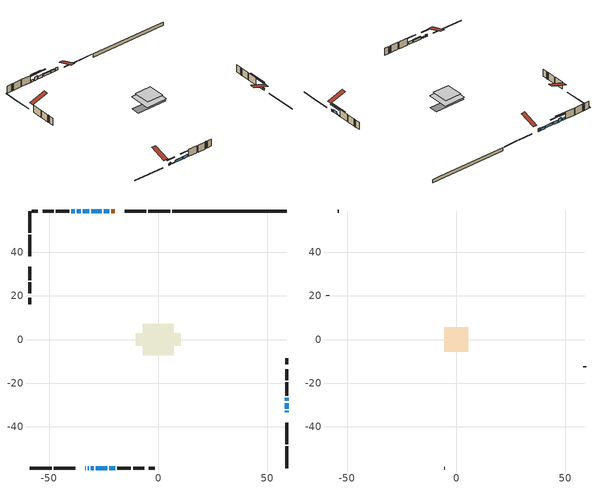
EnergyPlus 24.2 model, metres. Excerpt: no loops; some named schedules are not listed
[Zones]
conditioned space
 floor outside (Floor1 construction): -2.66,-2.66 -2.66,2.66 2.66,2.66 2.66,-2.66 z1.16
 floor adiabatic (AdiabaticFloorConstruction): -7.2,-7.2 -7.2,7.2 7.2,7.2 7.2,-7.2 z3.6
 floor foundation (Slab1 construction): -10.26,-2.85 -10.26,2.85 10.26,2.85 10.26,-2.85 z-1.22
 wall outside (RimJoist1 construction): 5.52,58.88 -4.5,58.88 / -58.88,-58.88 -48.86,-58.88 / -58.88,58.88 -58.88,48.86 / 58.88,-58.88 58.88,-48.86 z1.16:1.46
 wall outside (RimJoist2 construction): -5.43,58.88 -15.26,58.88 / -47.93,-58.88 -38.1,-58.88 / -58.88,47.93 -58.88,38.1 / 58.88,-47.93 58.88,-38.1 z1.16:1.46
 wall outside (AdiabaticWallConstruction 1): -19.97,58.88 -21.51,58.88 z1.16:3.19
 wall outside (AdiabaticWallConstruction): -33.39,-58.88 -33.18,-58.88 z1.16:2.38; -32.25,-58.88 -31.84,-58.88 z1.16:2.69; 58.88,-33.39 58.88,-32.67 z1.16:2.28; -22.44,58.88 -24.88,58.88 / -38.34,58.88 -39.87,58.88 z1.16:2.53; -25.81,58.88 -30.68,58.88 z1.16:2.68; 58.88,-31.75 58.88,-29.1 z1.16:2.99; -30.91,-58.88 -29.49,-58.88 z1.16:1.52; -28.56,-58.88 -23.28,-58.88 z1.16:2.48; 58.88,-28.17 58.88,-26.65 z1.16:1.47; -31.61,58.88 -34.66,58.88 z1.16:2.94; -35.59,58.88 -37.42,58.88 z1.16:3.6; -22.35,-58.88 -19.61,-58.88 z1.16:2.96
 wall outside (Wall1 construction): -40.8,58.88 -46.98,58.88 / -18.68,-58.88 -12.49,-58.88 / -58.88,33.38 -58.88,27.2 / 58.88,-25.72 58.88,-19.53 z1.16:6.04
 wall outside (Wall2 construction): -47.91,58.88 -52.96,58.88 / -11.56,-58.88 -6.51,-58.88 / -58.88,26.27 -58.88,21.22 / 58.88,-18.6 58.88,-13.55 z1.16:6.04
 wall outside (Wall4 construction): -55.12,58.88 -57.95,58.88 / -4.35,-58.88 -1.53,-58.88 / -58.88,19.06 -58.88,16.23 / 58.88,-11.39 58.88,-8.57 z1.16:6.04
 wall foundation (FoundationWall1 construction): 6.45,58.88,-1.22 6.45,58.88,1.16 53.63,58.88,1.16 53.63,58.88,1.07 58.88,58.88,1.07 58.88,58.88,-1.22
 window (WindowConstruction 11): -33.38,-58.88 -33.18,-58.88 z1.16:2.38
 window (WindowConstruction 5): -32.25,-58.88 -31.84,-58.88 z1.16:2.68
 window (WindowConstruction 6): 58.88,-33.38 58.88,-32.67 z1.16:2.28
 window (WindowConstruction 7): -22.44,58.88 -24.88,58.88 z1.16:2.53
 window (WindowConstruction 8): -25.81,58.88 -30.68,58.88 z1.16:2.68
 window (WindowConstruction): 58.88,-31.74 58.88,-29.1 z1.16:2.99
 window (WindowConstruction 9): -30.91,-58.88 -29.49,-58.88 z1.16:1.52
 window (WindowConstruction 10): -28.56,-58.88 -23.28,-58.88 z1.16:2.48
 window (WindowConstruction 12): 58.88,-28.17 58.88,-26.65 z1.16:1.46
 window (WindowConstruction 1): -31.61,58.88 -34.66,58.88 z1.16:2.94
 window (WindowConstruction 2): -35.59,58.88 -37.41,58.88 z1.16:3.6
 window (WindowConstruction 3): -38.34,58.88 -39.87,58.88 z1.16:2.53
 window (WindowConstruction 4): -22.35,-58.88 -19.61,-58.88 z1.16:2.96
 door (Door): -19.97,58.88 -21.51,58.88 z1.16:3.19
 ceiling adiabatic (AdiabaticFloorConstruction): 7.2,-7.2 7.2,7.2 -7.2,7.2 -7.2,-7.2 z3.6
attic - vented
 floor to conditioned space (Floor2 construction Reversed): -5.56,-5.56 -5.56,5.56 5.56,5.56 5.56,-5.56 z6.04
 wall outside (Wall3 construction): -53.89,58.88 -54.2,58.88 / -5.58,-58.88 -5.28,-58.88 / -58.88,20.29 -58.88,19.98 / 58.88,-12.62 58.88,-12.32 z1.16:6.04
 roof outside (Roof1 construction): -19.04,58.88,6.04 -19.04,48.05,9.65 -16.19,48.05,9.65 -16.19,58.88,6.04; -34.31,-58.88,6.04 -34.31,-48.05,9.65 -37.17,-48.05,9.65 -37.17,-58.88,6.04; -58.88,34.31,6.04 -48.05,34.31,9.65 -48.05,37.17,9.65 -58.88,37.17,6.04; 58.88,-34.31,6.04 48.05,-34.31,9.65 48.05,-37.17,9.65 58.88,-37.17,6.04
shading: -29.2,-58.88 -34.89,-58.88 -34.89,-59.29 -29.2,-59.29 z5.32; 58.88,-32.47 58.88,-33.59 59.29,-33.59 59.29,-32.47 z2.48; -25.08,58.88 -22.24,58.88 -22.24,59.29 -25.08,59.29 z2.73; -30.88,58.88 -25.6,58.88 -25.6,59.29 -30.88,59.29 z2.89; 58.88,-26.46 58.88,-34.38 59.29,-34.38 59.29,-26.46 z5.63; -29.29,-58.88 -31.11,-58.88 -31.11,-59.29 -29.29,-59.29 z1.72; -23.08,-58.88 -28.76,-58.88 -28.76,-59.29 -23.08,-59.29 z2.68; 58.88,-21.27 58.88,-33.55 59.29,-33.55 59.29,-21.27 z6.84; -37.3,58.88 -28.97,58.88 -28.97,59.29 -37.3,59.29 z5.58; -40.05,58.88 -32.95,58.88 -32.95,59.29 -40.05,59.29 z6.24; -42.51,58.88 -35.7,58.88 -35.7,59.29 -42.51,59.29 z5.17; -16.97,-58.88 -24.99,-58.88 -24.99,-59.29 -16.97,-59.29 z5.6
[Building]
Building 1: Terrain=Suburbs
[Site:Location]
Toronto City Centre_ON: Latitude {deg}=43.63; Longitude {deg}=-79.39; Time Zone {hr}=-5; Elevation {m}=77; Keep Site Location Information=Yes
[Site:GroundTemperature:Shallow]
5.01852, 3.26908, 3.12898, 3.95918, 7.29196, 10.6092, 13.4851, 15.3069, 15.4617, 13.9799, 11.1774, 7.9619
[Site:WaterMainsTemperature]
Calculation Method=Schedule; Temperature Schedule=mains temperature schedule
[Material] Roughness=Rough; Thermal Absorptance=0.9
Name | Thickness {m} | Conductivity {W/m-K} | Density {kg/m3} | Specific Heat {J/kg-K} | Solar Absorptance | Visible Absorptance
asphalt or fiberglass shingles | 0.00635 | 0.162714 | 1121.4 | 1465.45 | 0.95 | 0.95
ceiling loosefill ins | 0.169333 | 0.0480833 | 16.02 | 1046.75 | 0.7 | 0.7
ceiling stud and cavity | 0.1397 | 0.135619 | 65.682 | 1177.47 | 0.7 | 0.7
concrete 4.0 in. | 0.1016 | 1.803125 | 2242.8 | 837.4 | 0.7 | 0.7
concrete 8.0 in. | 0.2032 | 1.803125 | 2242.8 | 837.4 | 0.7 | 0.7
door material | 0.04445 | 0.053851 | 512.64 | 1214.23 | 0.7 | 0.7
exterior vertical ins | 0.0247524 | 0.029427 | 32.04 | 1214.23 | 0.7 | 0.7
floor covering | 0.0127 | 0.0433444 | 54.468 | 1339.84 | 0.6 | 0.6
floor rigid ins; rim joist rigid ins; wall rigid ins | 0.051816 | 0.029427 | 32.04 | 1214.23 | 0.7 | 0.7
floor rigid ins 1; wall rigid ins 1 | 0.512978 | 0.029427 | 32.04 | 1214.23 | 0.7 | 0.7
floor stud and cavity | 0.1397 | 0.0867838 | 92.3553 | 1139.71 | 0.7 | 0.7
floor stud and cavity 1 | 0.1397 | 1.75129 | 37.0049 | 1207.88 | 0.7 | 0.7
furniture material conditioned space 1 | 0.1524 | 0.115458 | 640.8 | 1214.23 | 0.6 | 0.6
gypsum board | 0.0127 | 0.160291 | 801 | 837.4 | 0.6 | 0.6
gypsum board 1 | 0.0127 | 0.160291 | 801 | 837.4 | 0.7 | 0.7
osb sheathing 0.5 in. | 0.0127 | 0.115458 | 512.64 | 1214.23 | 0.7 | 0.7
osb sheathing 0.75 in. | 0.01905 | 0.115458 | 512.64 | 1214.23 | 0.7 | 0.7
osb sheathing 2.0 in. | 0.0508 | 0.115458 | 512.64 | 1214.23 | 0.7 | 0.7
rim joist stud and cavity | 0.0508 | 0.0404867 | 125.044 | 1163.47 | 0.6 | 0.6
rim joist stud and cavity 1 | 0.0508 | 0.0486034 | 125.044 | 1163.47 | 0.6 | 0.6
slab rigid ins | 0.00196849 | 0.029427 | 32.04 | 1214.23 | 0.7 | 0.7
wall stud and cavity | 0.1397 | 0.0860503 | 139.0536 | 1170.24 | 0.7 | 0.7
wall stud and cavity 1 | 0.1397 | 0.0868035 | 139.0536 | 1170.24 | 0.7 | 0.7
wall stud and cavity 2 | 0.0889 | 6.9971 | 50.32683 | 1063.81 | 0.6 | 0.6
wall stud and cavity 3 | 0.1397 | 0.246413 | 139.0536 | 1170.24 | 0.7 | 0.7
wall stud and cavity 4 | 0.0889 | 0.380278 | 52.3479 | 1209.89 | 0.7 | 0.7
wall stud and cavity 5 | 0.0889 | 0.391764 | 83.0341 | 1211.67 | 0.7 | 0.7
wood siding | 0.0254 | 0.102417 | 544.68 | 1172.36 | 0.74 | 0.74
wood siding 1 | 0.00254 | 0.102417 | 544.68 | 1172.36 | 0.74 | 0.74
wood siding 2; wood siding 3; wood siding 4 | 0.0254 | 0.102417 | 544.68 | 1172.36 | 0.7 | 0.7
[WindowMaterial:SimpleGlazingSystem]
Name | U-Factor {W/m2-K} | Solar Heat Gain Coefficient
WindowMaterial | 2.34899 | 0.66
WindowMaterial 1 | 2.38646 | 0.64
WindowMaterial 10 | 2.42337 | 0.63
WindowMaterial 11 | 6.93965 | 0.69
WindowMaterial 12 | 3.06442 | 0.51
WindowMaterial 2 | 2.87818 | 0.7
WindowMaterial 3 | 2.4881 | 0.6
WindowMaterial 4 | 2.48924 | 0.6
WindowMaterial 5 | 2.91338 | 0.42
WindowMaterial 6 | 2.51706 | 0.59
WindowMaterial 7 | 2.42791 | 0.63
WindowMaterial 8 | 2.393277 | 0.64
WindowMaterial 9 | 2.671499 | 0.53
[Construction]
AdiabaticFloorConstruction: floor stud and cavity 1, floor rigid ins 1, osb sheathing 0.75 in., floor covering
AdiabaticWallConstruction: wood siding 3, wall rigid ins 1, wall stud and cavity 4, gypsum board
AdiabaticWallConstruction 1: wood siding 4, wall rigid ins 1, wall stud and cavity 4, gypsum board
Door: door material
Floor1 construction: floor stud and cavity, floor rigid ins, osb sheathing 0.75 in., floor covering
Floor2 construction Reversed: gypsum board, ceiling stud and cavity, ceiling loosefill ins
FoundationWall1 construction: concrete 8.0 in., gypsum board 1
furniture construction conditioned space 1: furniture material conditioned space 1
PartitionWallConstruction: gypsum board, wall stud and cavity 5, gypsum board
RimJoist1 construction: wood siding 2, rim joist rigid ins, osb sheathing 2.0 in., rim joist stud and cavity
RimJoist2 construction: wood siding 2, rim joist rigid ins, osb sheathing 2.0 in., rim joist stud and cavity 1
Roof1 construction: asphalt or fiberglass shingles
Slab1 construction: slab rigid ins, concrete 4.0 in.
Wall1 construction: wood siding, osb sheathing 0.5 in., wall stud and cavity, gypsum board
Wall2 construction: wood siding, osb sheathing 0.5 in., wall stud and cavity 1, gypsum board
Wall3 construction: wood siding 1, wall stud and cavity 2
Wall4 construction: wood siding, wall rigid ins, osb sheathing 0.5 in., wall stud and cavity 3, gypsum board
WindowConstruction: WindowMaterial
WindowConstruction 1: WindowMaterial 1
WindowConstruction 10: WindowMaterial 10
WindowConstruction 11: WindowMaterial 11
WindowConstruction 12: WindowMaterial 12
WindowConstruction 2: WindowMaterial 2
WindowConstruction 3: WindowMaterial 3
WindowConstruction 4: WindowMaterial 4
WindowConstruction 5: WindowMaterial 5
WindowConstruction 6: WindowMaterial 6
WindowConstruction 7: WindowMaterial 7
WindowConstruction 8: WindowMaterial 8
WindowConstruction 9: WindowMaterial 9
[Zone] Multiplier=1; Part of Total Floor Area=Yes
Name | Volume {m3}
attic - vented | 72.4494
conditioned space | 945.2
[Space]
Name | Zone | Volume {m3}
attic - vented 1 | attic - vented | 72.4494
conditioned space 1 | conditioned space | 945.2
[ZoneInfiltration:EffectiveLeakageArea]
infil attic - vented 1: Zone or Space=attic - vented 1; Schedule=Always On Discrete; Effective Air Leakage Area {cm2}=5205.47; Stack Coefficient=0.000590154; Wind Coefficient=1.64136e-05
[ZoneMixing]
whole house fan mix: Zone or Space=attic - vented; Schedule=Always On Continuous; Design Flow Rate Calculation Method=Flow/Zone; Design Flow Rate {m3/s}=0; Source Zone or Space=conditioned space
[SurfaceProperty:ExposedFoundationPerimeter]
Slab1: Exposed Perimeter Calculation Method=TotalExposedPerimeter; Total Exposed Perimeter {m}=52.425
[InternalMass] Zone or ZoneList=conditioned space; Space or SpaceList=conditioned space 1
Name | Construction | Surface Area {m2}
furniture mass conditioned space 1 | furniture construction conditioned space 1 | 140.92
partition wall mass | PartitionWallConstruction | 352.299
[Lights]
interior lighting: Zone or ZoneList or Space or SpaceList=conditioned space 1; Schedule=interior lighting schedule; Design Level Calculation Method=LightingLevel; Lighting Level {W}=343.2; Return Air Fraction=0; Fraction Radiant=0.6; Fraction Visible=0.2; Fraction Replaceable=1
[People]
occupants: Zone or ZoneList or Space or SpaceList=conditioned space 1; Number of People Schedule=occupants schedule; Number of People Calculation Method=People; Number of People=3; Fraction Radiant=0.314171; Sensible Heat Fraction=0.56303; Activity Level Schedule=occupants activity schedule; Carbon Dioxide Generation Rate {m3/s-W}=0; Enable ASHRAE 55 Comfort Warnings=No; Mean Radiant Temperature Calculation Type=EnclosureAveraged
[ElectricEquipment] Zone or ZoneList or Space or SpaceList=conditioned space 1; Design Level Calculation Method=EquipmentLevel
Name | Schedule | Design Level {W} | Fraction Latent | Fraction Radiant | Fraction Lost
clothes dryer | clothes dryer schedule | 140.772 | 0.015 | 0.081 | 0.85
clothes washer | clothes washer schedule | 32.1985 | 0.03 | 0.162 | 0.7
cooking range | cooking range schedule | 215.147 | 0.08 | 0.432 | 0.2
dishwasher | dishwasher schedule | 66.8632 | 0.3 | 0.18 | 0.4
fridge | fridge schedule | 72.9452 | 0 | 0.6 | 0
mech vent house fan | mech vent house fan schedule | 0.95 | 0 | 0 | 1
mech vent house fan cfis | mech vent house fan cfis schedule | 0 | 0 | 0 | 0
misc plug loads | misc plug loads schedule | 494.7 | 0.045 | 0.513 | 0.1
whole house fan | Always On Discrete | 0 | 0 | 0 | 1
[OtherEquipment] Zone or ZoneList or Space or SpaceList=conditioned space 1; Design Level Calculation Method=EquipmentLevel
Name | Fuel Type | Schedule | Design Level {W} | Fraction Latent | Fraction Radiant | Fraction Lost
clothes dryer 1 | Electricity | clothes dryer schedule | 0 | 0.015 | 0.081 | 0.85
cooking range 1 | Electricity | cooking range schedule | 0 | 0.08 | 0.432 | 0.2
general water use latent | None | general water use schedule | 62.594 | 1 | 0 | 0
general water use sensible | None | general water use schedule | -61.6891 | 0 | 0.6 | 0
mech vent house fan latent load | None | Always On Discrete | 0 | 1 | 0 | 0
mech vent house fan sensible load | None | Always On Discrete | 0 | 0 | 0 | 0
water heater energy adjustment1 | NaturalGas | Always On Discrete | 0.01 | 0 | 0 | 1
[ZoneInfiltration:DesignFlowRate] Zone or ZoneList or Space or SpaceList=conditioned space 1; Schedule=Always On Discrete; Design Flow Rate Calculation Method=Flow/Zone; Design Flow Rate {m3/s}=0
infil flow; natural vent flow; whole house fan flow
[Foundation:Kiva]
Foundation Kiva 1: Initial Indoor Air Temperature {C}=18; Wall Height Above Grade {m}=1.16001; Wall Depth Below Slab {m}=0.2032; Custom Block Material Name 1=exterior vertical ins; Custom Block Depth 1 {m}=2.38; Custom Block X Position 1 {m}=0.2159; Custom Block Z Position 1 {m}=0
[Foundation:Kiva:Settings]
Soil Conductivity {W/m-K}=0.849921; Soil Density {kg/m3}=1842.3; Soil Specific Heat {J/kg-K}=418.7; Ground Solar Absorptivity=0.9; Ground Thermal Absorptivity=0.9; Ground Surface Roughness {m}=0.03; Far-Field Width {m}=40; Deep-Ground Boundary Condition=ZeroFlux; Deep-Ground Depth {m}=40; Minimum Cell Dimension {m}=0.2; Maximum Cell Growth Coefficient=3; Simulation Timestep=Timestep
[Exterior:Lights]
exterior lighting: Schedule=exterior lighting schedule; Design Level {W}=75.6
[Schedule:Constant]
Name | Hourly Value
Always On Continuous; mech vent house fan schedule; mech vent house fan cfis schedule; Always On Discrete | 1
occupants activity schedule | 117.228
fridge schedule | 0
[Schedule:Week:Daily]
interior lighting schedule Week Rule - Jan1-Jan27: interior lighting schedule day, interior lighting schedule day, interior lighting schedule day, interior lighting schedule day, interior lighting schedule day, interior lighting schedule day, interior lighting schedule day, interior lighting schedule default day, interior lighting schedule default day, interior lighting schedule default day, interior lighting schedule default day, interior lighting schedule default day
interior lighting schedule Week Rule - Jan28-Feb3: interior lighting schedule day, interior lighting schedule day, interior lighting schedule day, interior lighting schedule day, interior lighting schedule day 1, interior lighting schedule day 1, interior lighting schedule day 1, interior lighting schedule default day, interior lighting schedule default day, interior lighting schedule default day, interior lighting schedule default day, interior lighting schedule default day
interior lighting schedule Week Rule - Feb4-Feb24: interior lighting schedule day 1, interior lighting schedule day 1, interior lighting schedule day 1, interior lighting schedule day 1, interior lighting schedule day 1, interior lighting schedule day 1, interior lighting schedule day 1, interior lighting schedule default day, interior lighting schedule default day, interior lighting schedule default day, interior lighting schedule default day, interior lighting schedule default day
interior lighting schedule Week Rule - Feb25-Mar3: interior lighting schedule day 1, interior lighting schedule day 1, interior lighting schedule day 1, interior lighting schedule day 1, interior lighting schedule day 2, interior lighting schedule day 2, interior lighting schedule day 2, interior lighting schedule default day, interior lighting schedule default day, interior lighting schedule default day, interior lighting schedule default day, interior lighting schedule default day
interior lighting schedule Week Rule - Mar4-Mar31: interior lighting schedule day 2, interior lighting schedule day 2, interior lighting schedule day 2, interior lighting schedule day 2, interior lighting schedule day 2, interior lighting schedule day 2, interior lighting schedule day 2, interior lighting schedule default day, interior lighting schedule default day, interior lighting schedule default day, interior lighting schedule default day, interior lighting schedule default day
interior lighting schedule Week Rule - Apr1-Apr28: interior lighting schedule day 3, interior lighting schedule day 3, interior lighting schedule day 3, interior lighting schedule day 3, interior lighting schedule day 3, interior lighting schedule day 3, interior lighting schedule day 3, interior lighting schedule default day, interior lighting schedule default day, interior lighting schedule default day, interior lighting schedule default day, interior lighting schedule default day
interior lighting schedule Week Rule - Apr29-May5: interior lighting schedule day 3, interior lighting schedule day 3, interior lighting schedule day 4, interior lighting schedule day 4, interior lighting schedule day 4, interior lighting schedule day 4, interior lighting schedule day 4, interior lighting schedule default day, interior lighting schedule default day, interior lighting schedule default day, interior lighting schedule default day, interior lighting schedule default day
interior lighting schedule Week Rule - May6-May26: interior lighting schedule day 4, interior lighting schedule day 4, interior lighting schedule day 4, interior lighting schedule day 4, interior lighting schedule day 4, interior lighting schedule day 4, interior lighting schedule day 4, interior lighting schedule default day, interior lighting schedule default day, interior lighting schedule default day, interior lighting schedule default day, interior lighting schedule default day
interior lighting schedule Week Rule - May27-Jun2: interior lighting schedule day 4, interior lighting schedule day 4, interior lighting schedule day 4, interior lighting schedule day 4, interior lighting schedule day 4, interior lighting schedule day 5, interior lighting schedule day 5, interior lighting schedule default day, interior lighting schedule default day, interior lighting schedule default day, interior lighting schedule default day, interior lighting schedule default day
interior lighting schedule Week Rule - Jun3-Jun30: interior lighting schedule day 5, interior lighting schedule day 5, interior lighting schedule day 5, interior lighting schedule day 5, interior lighting schedule day 5, interior lighting schedule day 5, interior lighting schedule day 5, interior lighting schedule default day, interior lighting schedule default day, interior lighting schedule default day, interior lighting schedule default day, interior lighting schedule default day
interior lighting schedule Week Rule - Jul1-Jul28: interior lighting schedule day 6, interior lighting schedule day 6, interior lighting schedule day 6, interior lighting schedule day 6, interior lighting schedule day 6, interior lighting schedule day 6, interior lighting schedule day 6, interior lighting schedule default day, interior lighting schedule default day, interior lighting schedule default day, interior lighting schedule default day, interior lighting schedule default day
interior lighting schedule Week Rule - Jul29-Aug4: interior lighting schedule day 6, interior lighting schedule day 6, interior lighting schedule day 6, interior lighting schedule day 7, interior lighting schedule day 7, interior lighting schedule day 7, interior lighting schedule day 7, interior lighting schedule default day, interior lighting schedule default day, interior lighting schedule default day, interior lighting schedule default day, interior lighting schedule default day
interior lighting schedule Week Rule - Aug5-Aug25: interior lighting schedule day 7, interior lighting schedule day 7, interior lighting schedule day 7, interior lighting schedule day 7, interior lighting schedule day 7, interior lighting schedule day 7, interior lighting schedule day 7, interior lighting schedule default day, interior lighting schedule default day, interior lighting schedule default day, interior lighting schedule default day, interior lighting schedule default day
interior lighting schedule Week Rule - Aug26-Sep1: interior lighting schedule day 7, interior lighting schedule day 7, interior lighting schedule day 7, interior lighting schedule day 7, interior lighting schedule day 7, interior lighting schedule day 7, interior lighting schedule day 8, interior lighting schedule default day, interior lighting schedule default day, interior lighting schedule default day, interior lighting schedule default day, interior lighting schedule default day
interior lighting schedule Week Rule - Sep2-Sep29: interior lighting schedule day 8, interior lighting schedule day 8, interior lighting schedule day 8, interior lighting schedule day 8, interior lighting schedule day 8, interior lighting schedule day 8, interior lighting schedule day 8, interior lighting schedule default day, interior lighting schedule default day, interior lighting schedule default day, interior lighting schedule default day, interior lighting schedule default day
interior lighting schedule Week Rule - Sep30-Oct6: interior lighting schedule day 8, interior lighting schedule day 9, interior lighting schedule day 9, interior lighting schedule day 9, interior lighting schedule day 9, interior lighting schedule day 9, interior lighting schedule day 9, interior lighting schedule default day, interior lighting schedule default day, interior lighting schedule default day, interior lighting schedule default day, interior lighting schedule default day
interior lighting schedule Week Rule - Oct7-Oct27: interior lighting schedule day 9, interior lighting schedule day 9, interior lighting schedule day 9, interior lighting schedule day 9, interior lighting schedule day 9, interior lighting schedule day 9, interior lighting schedule day 9, interior lighting schedule default day, interior lighting schedule default day, interior lighting schedule default day, interior lighting schedule default day, interior lighting schedule default day
interior lighting schedule Week Rule - Oct28-Nov3: interior lighting schedule day 9, interior lighting schedule day 9, interior lighting schedule day 9, interior lighting schedule day 9, interior lighting schedule day 10, interior lighting schedule day 10, interior lighting schedule day 10, interior lighting schedule default day, interior lighting schedule default day, interior lighting schedule default day, interior lighting schedule default day, interior lighting schedule default day
interior lighting schedule Week Rule - Nov4-Nov24: interior lighting schedule day 10, interior lighting schedule day 10, interior lighting schedule day 10, interior lighting schedule day 10, interior lighting schedule day 10, interior lighting schedule day 10, interior lighting schedule day 10, interior lighting schedule default day, interior lighting schedule default day, interior lighting schedule default day, interior lighting schedule default day, interior lighting schedule default day
interior lighting schedule Week Rule - Nov25-Dec1: interior lighting schedule day 10, interior lighting schedule day 10, interior lighting schedule day 10, interior lighting schedule day 10, interior lighting schedule day 10, interior lighting schedule day 10, interior lighting schedule day 11, interior lighting schedule default day, interior lighting schedule default day, interior lighting schedule default day, interior lighting schedule default day, interior lighting schedule default day
interior lighting schedule Week Rule - Dec2-Dec31: interior lighting schedule day 11, interior lighting schedule day 11, interior lighting schedule day 11, interior lighting schedule day 11, interior lighting schedule day 11, interior lighting schedule day 11, interior lighting schedule day 11, interior lighting schedule default day, interior lighting schedule default day, interior lighting schedule default day, interior lighting schedule default day, interior lighting schedule default day
occupants schedule Week Rule - Jan1-Dec31: occupants schedule day, occupants schedule day, occupants schedule day, occupants schedule day, occupants schedule day, occupants schedule day, occupants schedule day, occupants schedule default day, occupants schedule default day, occupants schedule default day, occupants schedule default day, occupants schedule default day
clothes dryer schedule Week Rule - Jan1-Dec31: clothes dryer schedule day, clothes dryer schedule day, clothes dryer schedule day, clothes dryer schedule day, clothes dryer schedule day, clothes dryer schedule day, clothes dryer schedule day, clothes dryer schedule default day, clothes dryer schedule default day, clothes dryer schedule default day, clothes dryer schedule default day, clothes dryer schedule default day
clothes washer schedule Week Rule - Jan1-Dec31: clothes washer schedule day, clothes washer schedule day, clothes washer schedule day, clothes washer schedule day, clothes washer schedule day, clothes washer schedule day, clothes washer schedule day, clothes washer schedule default day, clothes washer schedule default day, clothes washer schedule default day, clothes washer schedule default day, clothes washer schedule default day
cooking range schedule Week Rule - Jan1-Dec31: cooking range schedule day, cooking range schedule day, cooking range schedule day, cooking range schedule day, cooking range schedule day, cooking range schedule day, cooking range schedule day, cooking range schedule default day, cooking range schedule default day, cooking range schedule default day, cooking range schedule default day, cooking range schedule default day
dishwasher schedule Week Rule - Jan1-Dec31: dishwasher schedule day, dishwasher schedule day, dishwasher schedule day, dishwasher schedule day, dishwasher schedule day, dishwasher schedule day, dishwasher schedule day, dishwasher schedule default day, dishwasher schedule default day, dishwasher schedule default day, dishwasher schedule default day, dishwasher schedule default day
misc plug loads schedule Week Rule - Jan1-Dec31: misc plug loads schedule day, misc plug loads schedule day, misc plug loads schedule day, misc plug loads schedule day, misc plug loads schedule day, misc plug loads schedule day, misc plug loads schedule day, misc plug loads schedule default day, misc plug loads schedule default day, misc plug loads schedule default day, misc plug loads schedule default day, misc plug loads schedule default day
general water use schedule Week Rule - Jan1-Dec31: general water use schedule day, general water use schedule day, general water use schedule day, general water use schedule day, general water use schedule day, general water use schedule day, general water use schedule day, general water use schedule default day, general water use schedule default day, general water use schedule default day, general water use schedule default day, general water use schedule default day
exterior lighting schedule Week Rule - Jan1-Jan27: exterior lighting schedule day, exterior lighting schedule day, exterior lighting schedule day, exterior lighting schedule day, exterior lighting schedule day, exterior lighting schedule day, exterior lighting schedule day, exterior lighting schedule default day, exterior lighting schedule default day, exterior lighting schedule default day, exterior lighting schedule default day, exterior lighting schedule default day
exterior lighting schedule Week Rule - Jan28-Feb3: exterior lighting schedule day, exterior lighting schedule day, exterior lighting schedule day, exterior lighting schedule day, exterior lighting schedule day 1, exterior lighting schedule day 1, exterior lighting schedule day 1, exterior lighting schedule default day, exterior lighting schedule default day, exterior lighting schedule default day, exterior lighting schedule default day, exterior lighting schedule default day
exterior lighting schedule Week Rule - Feb4-Feb24: exterior lighting schedule day 1, exterior lighting schedule day 1, exterior lighting schedule day 1, exterior lighting schedule day 1, exterior lighting schedule day 1, exterior lighting schedule day 1, exterior lighting schedule day 1, exterior lighting schedule default day, exterior lighting schedule default day, exterior lighting schedule default day, exterior lighting schedule default day, exterior lighting schedule default day
exterior lighting schedule Week Rule - Feb25-Mar3: exterior lighting schedule day 1, exterior lighting schedule day 1, exterior lighting schedule day 1, exterior lighting schedule day 1, exterior lighting schedule day 2, exterior lighting schedule day 2, exterior lighting schedule day 2, exterior lighting schedule default day, exterior lighting schedule default day, exterior lighting schedule default day, exterior lighting schedule default day, exterior lighting schedule default day
exterior lighting schedule Week Rule - Mar4-Mar31: exterior lighting schedule day 2, exterior lighting schedule day 2, exterior lighting schedule day 2, exterior lighting schedule day 2, exterior lighting schedule day 2, exterior lighting schedule day 2, exterior lighting schedule day 2, exterior lighting schedule default day, exterior lighting schedule default day, exterior lighting schedule default day, exterior lighting schedule default day, exterior lighting schedule default day
exterior lighting schedule Week Rule - Apr1-Apr28: exterior lighting schedule day 3, exterior lighting schedule day 3, exterior lighting schedule day 3, exterior lighting schedule day 3, exterior lighting schedule day 3, exterior lighting schedule day 3, exterior lighting schedule day 3, exterior lighting schedule default day, exterior lighting schedule default day, exterior lighting schedule default day, exterior lighting schedule default day, exterior lighting schedule default day
exterior lighting schedule Week Rule - Apr29-May5: exterior lighting schedule day 3, exterior lighting schedule day 3, exterior lighting schedule day 4, exterior lighting schedule day 4, exterior lighting schedule day 4, exterior lighting schedule day 4, exterior lighting schedule day 4, exterior lighting schedule default day, exterior lighting schedule default day, exterior lighting schedule default day, exterior lighting schedule default day, exterior lighting schedule default day
exterior lighting schedule Week Rule - May6-May26: exterior lighting schedule day 4, exterior lighting schedule day 4, exterior lighting schedule day 4, exterior lighting schedule day 4, exterior lighting schedule day 4, exterior lighting schedule day 4, exterior lighting schedule day 4, exterior lighting schedule default day, exterior lighting schedule default day, exterior lighting schedule default day, exterior lighting schedule default day, exterior lighting schedule default day
exterior lighting schedule Week Rule - May27-Jun2: exterior lighting schedule day 4, exterior lighting schedule day 4, exterior lighting schedule day 4, exterior lighting schedule day 4, exterior lighting schedule day 4, exterior lighting schedule day 5, exterior lighting schedule day 5, exterior lighting schedule default day, exterior lighting schedule default day, exterior lighting schedule default day, exterior lighting schedule default day, exterior lighting schedule default day
exterior lighting schedule Week Rule - Jun3-Jun30: exterior lighting schedule day 5, exterior lighting schedule day 5, exterior lighting schedule day 5, exterior lighting schedule day 5, exterior lighting schedule day 5, exterior lighting schedule day 5, exterior lighting schedule day 5, exterior lighting schedule default day, exterior lighting schedule default day, exterior lighting schedule default day, exterior lighting schedule default day, exterior lighting schedule default day
exterior lighting schedule Week Rule - Jul1-Jul28: exterior lighting schedule day 6, exterior lighting schedule day 6, exterior lighting schedule day 6, exterior lighting schedule day 6, exterior lighting schedule day 6, exterior lighting schedule day 6, exterior lighting schedule day 6, exterior lighting schedule default day, exterior lighting schedule default day, exterior lighting schedule default day, exterior lighting schedule default day, exterior lighting schedule default day
exterior lighting schedule Week Rule - Jul29-Aug4: exterior lighting schedule day 6, exterior lighting schedule day 6, exterior lighting schedule day 6, exterior lighting schedule day 7, exterior lighting schedule day 7, exterior lighting schedule day 7, exterior lighting schedule day 7, exterior lighting schedule default day, exterior lighting schedule default day, exterior lighting schedule default day, exterior lighting schedule default day, exterior lighting schedule default day
exterior lighting schedule Week Rule - Aug5-Aug25: exterior lighting schedule day 7, exterior lighting schedule day 7, exterior lighting schedule day 7, exterior lighting schedule day 7, exterior lighting schedule day 7, exterior lighting schedule day 7, exterior lighting schedule day 7, exterior lighting schedule default day, exterior lighting schedule default day, exterior lighting schedule default day, exterior lighting schedule default day, exterior lighting schedule default day
exterior lighting schedule Week Rule - Aug26-Sep1: exterior lighting schedule day 7, exterior lighting schedule day 7, exterior lighting schedule day 7, exterior lighting schedule day 7, exterior lighting schedule day 7, exterior lighting schedule day 7, exterior lighting schedule day 8, exterior lighting schedule default day, exterior lighting schedule default day, exterior lighting schedule default day, exterior lighting schedule default day, exterior lighting schedule default day
exterior lighting schedule Week Rule - Sep2-Sep29: exterior lighting schedule day 8, exterior lighting schedule day 8, exterior lighting schedule day 8, exterior lighting schedule day 8, exterior lighting schedule day 8, exterior lighting schedule day 8, exterior lighting schedule day 8, exterior lighting schedule default day, exterior lighting schedule default day, exterior lighting schedule default day, exterior lighting schedule default day, exterior lighting schedule default day
exterior lighting schedule Week Rule - Sep30-Oct6: exterior lighting schedule day 8, exterior lighting schedule day 9, exterior lighting schedule day 9, exterior lighting schedule day 9, exterior lighting schedule day 9, exterior lighting schedule day 9, exterior lighting schedule day 9, exterior lighting schedule default day, exterior lighting schedule default day, exterior lighting schedule default day, exterior lighting schedule default day, exterior lighting schedule default day
exterior lighting schedule Week Rule - Oct7-Oct27: exterior lighting schedule day 9, exterior lighting schedule day 9, exterior lighting schedule day 9, exterior lighting schedule day 9, exterior lighting schedule day 9, exterior lighting schedule day 9, exterior lighting schedule day 9, exterior lighting schedule default day, exterior lighting schedule default day, exterior lighting schedule default day, exterior lighting schedule default day, exterior lighting schedule default day
exterior lighting schedule Week Rule - Oct28-Nov3: exterior lighting schedule day 9, exterior lighting schedule day 9, exterior lighting schedule day 9, exterior lighting schedule day 9, exterior lighting schedule day 10, exterior lighting schedule day 10, exterior lighting schedule day 10, exterior lighting schedule default day, exterior lighting schedule default day, exterior lighting schedule default day, exterior lighting schedule default day, exterior lighting schedule default day
[Schedule:Year]
interior lighting schedule: interior lighting schedule Week Rule - Jan1-Jan27, 1, 1, 1, 27, interior lighting schedule Week Rule - Jan28-Feb3, 1, 28, 2, 3, interior lighting schedule Week Rule - Feb4-Feb24, 2, 4, 2, 24, interior lighting schedule Week Rule - Feb25-Mar3, 2, 25, 3, 3, interior lighting schedule Week Rule - Mar4-Mar31, 3, 4, 3, 31, interior lighting schedule Week Rule - Apr1-Apr28, 4, 1, 4, 28, interior lighting schedule Week Rule - Apr29-May5, 4, 29, 5, 5, interior lighting schedule Week Rule - May6-May26, 5, 6, 5, 26, interior lighting schedule Week Rule - May27-Jun2, 5, 27, 6, 2, interior lighting schedule Week Rule - Jun3-Jun30, 6, 3, 6, 30, interior lighting schedule Week Rule - Jul1-Jul28, 7, 1, 7, 28, interior lighting schedule Week Rule - Jul29-Aug4, 7, 29, 8, 4, interior lighting schedule Week Rule - Aug5-Aug25, 8, 5, 8, 25, interior lighting schedule Week Rule - Aug26-Sep1, 8, 26, 9, 1, interior lighting schedule Week Rule - Sep2-Sep29, 9, 2, 9, 29, interior lighting schedule Week Rule - Sep30-Oct6, 9, 30, 10, 6, interior lighting schedule Week Rule - Oct7-Oct27, 10, 7, 10, 27, interior lighting schedule Week Rule - Oct28-Nov3, 10, 28, 11, 3, interior lighting schedule Week Rule - Nov4-Nov24, 11, 4, 11, 24, interior lighting schedule Week Rule - Nov25-Dec1, 11, 25, 12, 1, interior lighting schedule Week Rule - Dec2-Dec31, 12, 2, 12, 31
occupants schedule: occupants schedule Week Rule - Jan1-Dec31, 1, 1, 12, 31
clothes dryer schedule: clothes dryer schedule Week Rule - Jan1-Dec31, 1, 1, 12, 31
clothes washer schedule: clothes washer schedule Week Rule - Jan1-Dec31, 1, 1, 12, 31
cooking range schedule: cooking range schedule Week Rule - Jan1-Dec31, 1, 1, 12, 31
dishwasher schedule: dishwasher schedule Week Rule - Jan1-Dec31, 1, 1, 12, 31
misc plug loads schedule: misc plug loads schedule Week Rule - Jan1-Dec31, 1, 1, 12, 31
general water use schedule: general water use schedule Week Rule - Jan1-Dec31, 1, 1, 12, 31
exterior lighting schedule: exterior lighting schedule Week Rule - Jan1-Jan27, 1, 1, 1, 27, exterior lighting schedule Week Rule - Jan28-Feb3, 1, 28, 2, 3, exterior lighting schedule Week Rule - Feb4-Feb24, 2, 4, 2, 24, exterior lighting schedule Week Rule - Feb25-Mar3, 2, 25, 3, 3, exterior lighting schedule Week Rule - Mar4-Mar31, 3, 4, 3, 31, exterior lighting schedule Week Rule - Apr1-Apr28, 4, 1, 4, 28, exterior lighting schedule Week Rule - Apr29-May5, 4, 29, 5, 5, exterior lighting schedule Week Rule - May6-May26, 5, 6, 5, 26, exterior lighting schedule Week Rule - May27-Jun2, 5, 27, 6, 2, exterior lighting schedule Week Rule - Jun3-Jun30, 6, 3, 6, 30, exterior lighting schedule Week Rule - Jul1-Jul28, 7, 1, 7, 28, exterior lighting schedule Week Rule - Jul29-Aug4, 7, 29, 8, 4, exterior lighting schedule Week Rule - Aug5-Aug25, 8, 5, 8, 25, exterior lighting schedule Week Rule - Aug26-Sep1, 8, 26, 9, 1, exterior lighting schedule Week Rule - Sep2-Sep29, 9, 2, 9, 29, exterior lighting schedule Week Rule - Sep30-Oct6, 9, 30, 10, 6, exterior lighting schedule Week Rule - Oct7-Oct27, 10, 7, 10, 27, exterior lighting schedule Week Rule - Oct28-Nov3, 10, 28, 11, 3, exterior lighting schedule Week Rule - Nov4-Nov24, 11, 4, 11, 24, exterior lighting schedule Week Rule - Nov25-Dec1, 11, 25, 12, 1, exterior lighting schedule Week Rule - Dec2-Dec31, 12, 2, 12, 31
[Schedule:Compact]
mains temperature schedule: Through: 01/01, For: AllDays, Until: 24:00, 8.80333, Through: 01/02, For: AllDays, Until: 24:00, 8.74333, Through: 01/03, For: AllDays, Until: 24:00, 8.68389, Through: 01/04, For: AllDays, Until: 24:00, 8.62611, Through: 01/05, For: AllDays, Until: 24:00, 8.56944, Through: 01/06, For: AllDays, Until: 24:00, 8.51389, Through: 01/07, For: AllDays, Until: 24:00, 8.45944, Through: 01/08, For: AllDays, Until: 24:00, 8.40611, Through: 01/09, For: AllDays, Until: 24:00, 8.35389, Through: 01/10, For: AllDays, Until: 24:00, 8.30278, Through: 01/11, For: AllDays, Until: 24:00, 8.25333, Through: 01/12, For: AllDays, Until: 24:00, 8.205, Through: 01/13, For: AllDays, Until: 24:00, 8.15778, Through: 01/14, For: AllDays, Until: 24:00, 8.11222, Through: 01/15, For: AllDays, Until: 24:00, 8.06778, Through: 01/16, For: AllDays, Until: 24:00, 8.02444, Through: 01/17, For: AllDays, Until: 24:00, 7.98222, Through: 01/18, For: AllDays, Until: 24:00, 7.94167, Through: 01/19, For: AllDays, Until: 24:00, 7.90222, Through: 01/20, For: AllDays, Until: 24:00, 7.86444, Through: 01/21, For: AllDays, Until: 24:00, 7.82778, Through: 01/22, For: AllDays, Until: 24:00, 7.79278, Through: 01/23, For: AllDays, Until: 24:00, 7.75889, Through: 01/24, For: AllDays, Until: 24:00, 7.72667, Through: 01/25, For: AllDays, Until: 24:00, 7.69556, Through: 01/26, For: AllDays, Until: 24:00, 7.66611, Through: 01/27, For: AllDays, Until: 24:00, 7.63778, Through: 01/28, For: AllDays, Until: 24:00, 7.61111, Through: 01/29, For: AllDays, Until: 24:00, 7.58556, Through: 01/30, For: AllDays, Until: 24:00, 7.56167, Through: 01/31, For: AllDays, Until: 24:00, 7.53944, Through: 02/01, For: AllDays, Until: 24:00, 7.51833, Through: 02/02, For: AllDays, Until: 24:00, 7.49889, Through: 02/03, For: AllDays, Until: 24:00, 7.48111, Through: 02/04, For: AllDays, Until: 24:00, 7.46444, Through: 02/05, For: AllDays, Until: 24:00, 7.44944, Through: 02/06, For: AllDays, Until: 24:00, 7.43556, Through: 02/07, For: AllDays, Until: 24:00, 7.42333, Through: 02/08, For: AllDays, Until: 24:00, 7.41278, Through: 02/09, For: AllDays, Until: 24:00, 7.40389, Through: 02/10, For: AllDays, Until: 24:00, 7.39611, Through: 02/11, For: AllDays, Until: 24:00, 7.39, Through: 02/12, For: AllDays, Until: 24:00, 7.38556, Through: 02/13, For: AllDays, Until: 24:00, 7.38222, Through: 02/14, For: AllDays, Until: 24:00, 7.38056, Through: 02/15, For: AllDays, Until: 24:00, 7.38056, Through: 02/16, For: AllDays, Until: 24:00, 7.38222, Through: 02/17, For: AllDays, Until: 24:00, 7.385, Through: 02/18, For: AllDays, Until: 24:00, 7.38944, Through: 02/19, For: AllDays, Until: 24:00, 7.395, Through: 02/20, For: AllDays, Until: 24:00, 7.40278, Through: 02/21, For: AllDays, Until: 24:00, 7.41167, Through: 02/22, For: AllDays, Until: 24:00, 7.42222, Through: 02/23, For: AllDays, Until: 24:00, 7.43389, Through: 02/24, For: AllDays, Until: 24:00, 7.44722, Through: 02/25, For: AllDays, Until: 24:00, 7.46222, Through: 02/26, For: AllDays, Until: 24:00, 7.47833, Through: 02/27, For: AllDays, Until: 24:00, 7.49611, Through: 02/28, For: AllDays, Until: 24:00, 7.51556, Through: 03/01, For: AllDays, Until: 24:00, 7.53667, Through: 03/02, For: AllDays, Until: 24:00, 7.55889, Through: 03/03, For: AllDays, Until: 24:00, 7.58222, Through: 03/04, For: AllDays, Until: 24:00, 7.60722, Through: 03/05, For: AllDays, Until: 24:00, 7.63389, Through: 03/06, For: AllDays, Until: 24:00, 7.66222, Through: 03/07, For: AllDays, Until: 24:00, 7.69111, Through: 03/08, For: AllDays, Until: 24:00, 7.72222, Through: 03/09, For: AllDays, Until: 24:00, 7.75444, Through: 03/10, For: AllDays, Until: 24:00, 7.78778, Through: 03/11, For: AllDays, Until: 24:00, 7.82278, Through: 03/12, For: AllDays, Until: 24:00, 7.85944, Through: 03/13, For: AllDays, Until: 24:00, 7.89722, Through: 03/14, For: AllDays, Until: 24:00, 7.93611, Through: 03/15, For: AllDays, Until: 24:00, 7.97667, Through: 03/16, For: AllDays, Until: 24:00, 8.01833, Through: 03/17, For: AllDays, Until: 24:00, 8.06167, Through: 03/18, For: AllDays, Until: 24:00, 8.10611, Through: 03/19, For: AllDays, Until: 24:00, 8.15167, Through: 03/20, For: AllDays, Until: 24:00, 8.19833, Through: 03/21, For: AllDays, Until: 24:00, 8.24667, Through: 03/22, For: AllDays, Until: 24:00, 8.29611, Through: 03/23, For: AllDays, Until: 24:00, 8.34667, Through: 03/24, For: AllDays, Until: 24:00, 8.39889, Through: 03/25, For: AllDays, Until: 24:00, 8.45167, Through: 03/26, For: AllDays, Until: 24:00, 8.50611, Through: 03/27, For: AllDays, Until: 24:00, 8.56167, Through: 03/28, For: AllDays, Until: 24:00, 8.61833, Through: 03/29, For: AllDays, Until: 24:00, 8.67611, Through: 03/30, For: AllDays, Until: 24:00, 8.735, Through: 03/31, For: AllDays, Until: 24:00, 8.795, Through: 04/01, For: AllDays, Until: 24:00, 8.85611, Through: 04/02, For: AllDays, Until: 24:00, 8.91833, Through: 04/03, For: AllDays, Until: 24:00, 8.98167, Through: 04/04, For: AllDays, Until: 24:00, 9.04556, Through: 04/05, For: AllDays, Until: 24:00, 9.11111, Through: 04/06, For: AllDays, Until: 24:00, 9.17722, Through: 04/07, For: AllDays, Until: 24:00, 9.24444, Through: 04/08, For: AllDays, Until: 24:00, 9.31222, Through: 04/09, For: AllDays, Until: 24:00, 9.38167, Through: 04/10, For: AllDays, Until: 24:00, 9.45167, Through: 04/11, For: AllDays, Until: 24:00, 9.52222, Through: 04/12, For: AllDays, Until: 24:00, 9.59444, Through: 04/13, For: AllDays, Until: 24:00, 9.66667, Through: 04/14, For: AllDays, Until: 24:00, 9.74, Through: 04/15, For: AllDays, Until: 24:00, 9.81444, Through: 04/16, For: AllDays, Until: 24:00, 9.88944, Through: 04/17, For: AllDays, Until: 24:00, 9.96556, Through: 04/18, For: AllDays, Until: 24:00, 10.0417, Through: 04/19, For: AllDays, Until: 24:00, 10.1189, Through: 04/20, For: AllDays, Until: 24:00, 10.1972, Through: 04/21, For: AllDays, Until: 24:00, 10.2756, Through: 04/22, For: AllDays, Until: 24:00, 10.355, Through: 04/23, For: AllDays, Until: 24:00, 10.435, Through: 04/24, For: AllDays, Until: 24:00, 10.515, Through: 04/25, For: AllDays, Until: 24:00, 10.5961, Through: 04/26, For: AllDays, Until: 24:00, 10.6778, Through: 04/27, For: AllDays, Until: 24:00, 10.76, Through: 04/28, For: AllDays, Until: 24:00, 10.8428, Through: 04/29, For: AllDays, Until: 24:00, 10.9261, Through: 04/30, For: AllDays, Until: 24:00, 11.0094, Through: 05/01, For: AllDays, Until: 24:00, 11.0933, Through: 05/02, For: AllDays, Until: 24:00, 11.1778, Through: 05/03, For: AllDays, Until: 24:00, 11.2628, Through: 05/04, For: AllDays, Until: 24:00, 11.3478, Through: 05/05, For: AllDays, Until: 24:00, 11.4333, Through: 05/06, For: AllDays, Until: 24:00, 11.5189, Through: 05/07, For: AllDays, Until: 24:00, 11.605, Through: 05/08, For: AllDays, Until: 24:00, 11.6917, Through: 05/09, For: AllDays, Until: 24:00, 11.7778, Through: 05/10, For: AllDays, Until: 24:00, 11.865, Through: 05/11, For: AllDays, Until: 24:00, 11.9517, Through: 05/12, For: AllDays, Until: 24:00, 12.0389, Through: 05/13, For: AllDays, Until: 24:00, 12.1261, Through: 05/14, For: AllDays, Until: 24:00, 12.2133, Through: 05/15, For: AllDays, Until: 24:00, 12.3006, Through: 05/16, For: AllDays, Until: 24:00, 12.3883, Through: 05/17, For: AllDays, Until: 24:00, 12.4756, Through: 05/18, For: AllDays, Until: 24:00, 12.5628, Through: 05/19, For: AllDays, Until: 24:00, 12.6506, Through: 05/20, For: AllDays, Until: 24:00, 12.7378, Through: 05/21, For: AllDays, Until: 24:00, 12.825, Through: 05/22, For: AllDays, Until: 24:00, 12.9122, Through: 05/23, For: AllDays, Until: 24:00, 12.9994, Through: 05/24, For: AllDays, Until: 24:00, 13.0861, Through: 05/25, For: AllDays, Until: 24:00, 13.1728, Through: 05/26, For: AllDays, Until: 24:00, 13.2594, Through: 05/27, For: AllDays, Until: 24:00, 13.3456, Through: 05/28, For: AllDays, Until: 24:00, 13.4317, Through: 05/29, For: AllDays, Until: 24:00, 13.5172, Through: 05/30, For: AllDays, Until: 24:00, 13.6028, Through: 05/31, For: AllDays, Until: 24:00, 13.6878, Through: 06/01, For: AllDays, Until: 24:00, 13.7722, Through: 06/02, For: AllDays, Until: 24:00, 13.8567, Through: 06/03, For: AllDays, Until: 24:00, 13.9406, Through: 06/04, For: AllDays, Until: 24:00, 14.0239, Through: 06/05, For: AllDays, Until: 24:00, 14.1067, Through: 06/06, For: AllDays, Until: 24:00, 14.1894, Through: 06/07, For: AllDays, Until: 24:00, 14.2711, Through: 06/08, For: AllDays, Until: 24:00, 14.3528, Through: 06/09, For: AllDays, Until: 24:00, 14.4339, Through: 06/10, For: AllDays, Until: 24:00, 14.5139, Through: 06/11, For: AllDays, Until: 24:00, 14.5939, Through: 06/12, For: AllDays, Until: 24:00, 14.6728, Through: 06/13, For: AllDays, Until: 24:00, 14.7511, Through: 06/14, For: AllDays, Until: 24:00, 14.8289, Through: 06/15, For: AllDays, Until: 24:00, 14.9061, Through: 06/16, For: AllDays, Until: 24:00, 14.9822, Through: 06/17, For: AllDays, Until: 24:00, 15.0578, Through: 06/18, For: AllDays, Until: 24:00, 15.1328, Through: 06/19, For: AllDays, Until: 24:00, 15.2067, Through: 06/20, For: AllDays, Until: 24:00, 15.28, Through: 06/21, For: AllDays, Until: 24:00, 15.3522, Through: 06/22, For: AllDays, Until: 24:00, 15.4239, Through: 06/23, For: AllDays, Until: 24:00, 15.4944, Through: 06/24, For: AllDays, Until: 24:00, 15.5639, Through: 06/25, For: AllDays, Until: 24:00, 15.6328, Through: 06/26, For: AllDays, Until: 24:00, 15.7006, Through: 06/27, For: AllDays, Until: 24:00, 15.7678, Through: 06/28, For: AllDays, Until: 24:00, 15.8333, Through: 06/29, For: AllDays, Until: 24:00, 15.8983, Through: 06/30, For: AllDays, Until: 24:00, 15.9622, Through: 07/01, For: AllDays, Until: 24:00, 16.025, Through: 07/02, For: AllDays, Until: 24:00, 16.0872, Through: 07/03, For: AllDays, Until: 24:00, 16.1478, Through: 07/04, For: AllDays, Until: 24:00, 16.2072, Through: 07/05, For: AllDays, Until: 24:00, 16.2661, Through: 07/06, For: AllDays, Until: 24:00, 16.3233, Through: 07/07, For: AllDays, Until: 24:00, 16.3794, Through: 07/08, For: AllDays, Until: 24:00, 16.435, Through: 07/09, For: AllDays, Until: 24:00, 16.4889, Through: 07/10, For: AllDays, Until: 24:00, 16.5417, Through: 07/11, For: AllDays, Until: 24:00, 16.5928, Through: 07/12, For: AllDays, Until: 24:00, 16.6433, Through: 07/13, For: AllDays, Until: 24:00, 16.6922, Through: 07/14, For: AllDays, Until: 24:00, 16.74, Through: 07/15, For: AllDays, Until: 24:00, 16.7867, Through: 07/16, For: AllDays, Until: 24:00, 16.8322, Through: 07/17, For: AllDays, Until: 24:00, 16.8761, Through: 07/18, For: AllDays, Until: 24:00, 16.9189, Through: 07/19, For: AllDays, Until: 24:00, 16.96, Through: 07/20, For: AllDays, Until: 24:00, 17, Through: 07/21, For: AllDays, Until: 24:00, 17.0389, Through: 07/22, For: AllDays, Until: 24:00, 17.0761, Through: 07/23, For: AllDays, Until: 24:00, 17.1122, Through: 07/24, For: AllDays, Until: 24:00, 17.1467, Through: 07/25, For: AllDays, Until: 24:00, 17.18, Through: 07/26, For: AllDays, Until: 24:00, 17.2117, Through: 07/27, For: AllDays, Until: 24:00, 17.2422, Through: 07/28, For: AllDays, Until: 24:00, 17.2711, Through: 07/29, For: AllDays, Until: 24:00, 17.2983, Through: 07/30, For: AllDays, Until: 24:00, 17.3244, Through: 07/31, For: AllDays, Until: 24:00, 17.3494, Through: 08/01, For: AllDays, Until: 24:00, 17.3728, Through: 08/02, For: AllDays, Until: 24:00, 17.3944, Through: 08/03, For: AllDays, Until: 24:00, 17.4144, Through: 08/04, For: AllDays, Until: 24:00, 17.4333, Through: 08/05, For: AllDays, Until: 24:00, 17.4506, Through: 08/06, For: AllDays, Until: 24:00, 17.4667, Through: 08/07, For: AllDays, Until: 24:00, 17.4811, Through: 08/08, For: AllDays, Until: 24:00, 17.4939, Through: 08/09, For: AllDays, Until: 24:00, 17.5056, Through: 08/10, For: AllDays, Until: 24:00, 17.5156, Through: 08/11, For: AllDays, Until: 24:00, 17.5239, Through: 08/12, For: AllDays, Until: 24:00, 17.5311, Through: 08/13, For: AllDays, Until: 24:00, 17.5361, Through: 08/14, For: AllDays, Until: 24:00, 17.54, Through: 08/15, For: AllDays, Until: 24:00, 17.5428, Through: 08/16, For: AllDays, Until: 24:00, 17.5439, Through: 08/17, For: AllDays, Until: 24:00, 17.5433, Through: 08/18, For: AllDays, Until: 24:00, 17.5411, Through: 08/19, For: AllDays, Until: 24:00, 17.5372, Through: 08/20, For: AllDays, Until: 24:00, 17.5322, Through: 08/21, For: AllDays, Until: 24:00, 17.5256, Through: 08/22, For: AllDays, Until: 24:00, 17.5178, Through: 08/23, For: AllDays, Until: 24:00, 17.5083, Through: 08/24, For: AllDays, Until: 24:00, 17.4972, Through: 08/25, For: AllDays, Until: 24:00, 17.4844, Through: 08/26, For: AllDays, Until: 24:00, 17.4706, Through: 08/27, For: AllDays, Until: 24:00, 17.455, Through: 08/28, For: AllDays, Until: 24:00, 17.4378, Through: 08/29, For: AllDays, Until: 24:00, 17.4194, Through: 08/30, For: AllDays, Until: 24:00, 17.3994, Through: 08/31, For: AllDays, Until: 24:00, 17.3778, Through: 09/01, For: AllDays, Until: 24:00, 17.355, Through: 09/02, For: AllDays, Until: 24:00, 17.3311, Through: 09/03, For: AllDays, Until: 24:00, 17.305, Through: 09/04, For: AllDays, Until: 24:00, 17.2778, Through: 09/05, For: AllDays, Until: 24:00, 17.2494, Through: 09/06, For: AllDays, Until: 24:00, 17.2194, Through: 09/07, For: AllDays, Until: 24:00, 17.1878, Through: 09/08, For: AllDays, Until: 24:00, 17.155, Through: 09/09, For: AllDays, Until: 24:00, 17.1206, Through: 09/10, For: AllDays, Until: 24:00, 17.085, Through: 09/11, For: AllDays, Until: 24:00, 17.0483, Through: 09/12, For: AllDays, Until: 24:00, 17.01, Through: 09/13, For: AllDays, Until: 24:00, 16.97, Through: 09/14, For: AllDays, Until: 24:00, 16.9289, Through: 09/15, For: AllDays, Until: 24:00, 16.8867, Through: 09/16, For: AllDays, Until: 24:00, 16.8428, Through: 09/17, For: AllDays, Until: 24:00, 16.7983, Through: 09/18, For: AllDays, Until: 24:00, 16.7517, Through: 09/19, For: AllDays, Until: 24:00, 16.7044, Through: 09/20, For: AllDays, Until: 24:00, 16.6556, Through: 09/21, For: AllDays, Until: 24:00, 16.6056, Through: 09/22, For: AllDays, Until: 24:00, 16.5544, Through: 09/23, For: AllDays, Until: 24:00, 16.5017, Through: 09/24, For: AllDays, Until: 24:00, 16.4483, Through: 09/25, For: AllDays, Until: 24:00, 16.3933, Through: 09/26, For: AllDays, Until: 24:00, 16.3372, Through: 09/27, For: AllDays, Until: 24:00, 16.2806, Through: 09/28, For: AllDays, Until: 24:00, 16.2222, Through: 09/29, For: AllDays, Until: 24:00, 16.1628, Through: 09/30, For: AllDays, Until: 24:00, 16.1022, Through: 10/01, For: AllDays, Until: 24:00, 16.0406, Through: 10/02, For: AllDays, Until: 24:00, 15.9778, Through: 10/03, For: AllDays, Until: 24:00, 15.9144, Through: 10/04, For: AllDays, Until: 24:00, 15.8494, Through: 10/05, For: AllDays, Until: 24:00, 15.7839, Through: 10/06, For: AllDays, Until: 24:00, 15.7172, Through: 10/07, For: AllDays, Until: 24:00, 15.6494, Through: 10/08, For: AllDays, Until: 24:00, 15.5811, Through: 10/09, For: AllDays, Until: 24:00, 15.5117, Through: 10/10, For: AllDays, Until: 24:00, 15.4411, Through: 10/11, For: AllDays, Until: 24:00, 15.37, Through: 10/12, For: AllDays, Until: 24:00, 15.2978, Through: 10/13, For: AllDays, Until: 24:00, 15.225, Through: 10/14, For: AllDays, Until: 24:00, 15.1511, Through: 10/15, For: AllDays, Until: 24:00, 15.0767, Through: 10/16, For: AllDays, Until: 24:00, 15.0011, Through: 10/17, For: AllDays, Until: 24:00, 14.925, Through: 10/18, For: AllDays, Until: 24:00, 14.8483, Through: 10/19, For: AllDays, Until: 24:00, 14.7706, Through: 10/20, For: AllDays, Until: 24:00, 14.6922, Through: 10/21, For: AllDays, Until: 24:00, 14.6133, Through: 10/22, For: AllDays, Until: 24:00, 14.5339, Through: 10/23, For: AllDays, Until: 24:00, 14.4539, Through: 10/24, For: AllDays, Until: 24:00, 14.3728, Through: 10/25, For: AllDays, Until: 24:00, 14.2917, Through: 10/26, For: AllDays, Until: 24:00, 14.21, Through: 10/27, For: AllDays, Until: 24:00, 14.1272, Through: 10/28, For: AllDays, Until: 24:00, 14.0444, Through: 10/29, For: AllDays, Until: 24:00, 13.9611, Through: 10/30, For: AllDays, Until: 24:00, 13.8772, Through: 10/31, For: AllDays, Until: 24:00, 13.7933, Through: 11/01, For: AllDays, Until: 24:00, 13.7089, Through: 11/02, For: AllDays, Until: 24:00, 13.6239, Through: 11/03, For: AllDays, Until: 24:00, 13.5383, Through: 11/04, For: AllDays, Until: 24:00, 13.4528, Through: 11/05, For: AllDays, Until: 24:00, 13.3667, Through: 11/06, For: AllDays, Until: 24:00, 13.2806, Through: 11/07, For: AllDays, Until: 24:00, 13.1944, Through: 11/08, For: AllDays, Until: 24:00, 13.1078, Through: 11/09, For: AllDays, Until: 24:00, 13.0206, Through: 11/10, For: AllDays, Until: 24:00, 12.9339, Through: 11/11, For: AllDays, Until: 24:00, 12.8467, Through: 11/12, For: AllDays, Until: 24:00, 12.7594, Through: 11/13, For: AllDays, Until: 24:00, 12.6722, Through: 11/14, For: AllDays, Until: 24:00, 12.5844, Through: 11/15, For: AllDays, Until: 24:00, 12.4972, Through: 11/16, For: AllDays, Until: 24:00, 12.41, Through: 11/17, For: AllDays, Until: 24:00, 12.3222, Through: 11/18, For: AllDays, Until: 24:00, 12.235, Through: 11/19, For: AllDays, Until: 24:00, 12.1478, Through: 11/20, For: AllDays, Until: 24:00, 12.0606, Through: 11/21, For: AllDays, Until: 24:00, 11.9733, Through: 11/22, For: AllDays, Until: 24:00, 11.8861, Through: 11/23, For: AllDays, Until: 24:00, 11.7994, Through: 11/24, For: AllDays, Until: 24:00, 11.7128, Through: 11/25, For: AllDays, Until: 24:00, 11.6267, Through: 11/26, For: AllDays, Until: 24:00, 11.5406, Through: 11/27, For: AllDays, Until: 24:00, 11.4544, Through: 11/28, For: AllDays, Until: 24:00, 11.3689, Through: 11/29, For: AllDays, Until: 24:00, 11.2839, Through: 11/30, For: AllDays, Until: 24:00, 11.1989, Through: 12/01, For: AllDays, Until: 24:00, 11.1144, Through: 12/02, For: AllDays, Until: 24:00, 11.03, Through: 12/03, For: AllDays, Until: 24:00, 10.9467, Through: 12/04, For: AllDays, Until: 24:00, 10.8633, Through: 12/05, For: AllDays, Until: 24:00, 10.7806, Through: 12/06, For: AllDays, Until: 24:00, 10.6983, Through: 12/07, For: AllDays, Until: 24:00, 10.6167, Through: 12/08, For: AllDays, Until: 24:00, 10.5356, Through: 12/09, For: AllDays, Until: 24:00, 10.4544, Through: 12/10, For: AllDays, Until: 24:00, 10.3744, Through: 12/11, For: AllDays, Until: 24:00, 10.295, Through: 12/12, For: AllDays, Until: 24:00, 10.2167, Through: 12/13, For: AllDays, Until: 24:00, 10.1383, Through: 12/14, For: AllDays, Until: 24:00, 10.0611, Through: 12/15, For: AllDays, Until: 24:00, 9.98444, Through: 12/16, For: AllDays, Until: 24:00, 9.90833, Through: 12/17, For: AllDays, Until: 24:00, 9.83278, Through: 12/18, For: AllDays, Until: 24:00, 9.75833, Through: 12/19, For: AllDays, Until: 24:00, 9.685, Through: 12/20, For: AllDays, Until: 24:00, 9.61222, Through: 12/21, For: AllDays, Until: 24:00, 9.54, Through: 12/22, For: AllDays, Until: 24:00, 9.46889, Through: 12/23, For: AllDays, Until: 24:00, 9.39889, Through: 12/24, For: AllDays, Until: 24:00, 9.32944, Through: 12/25, For: AllDays, Until: 24:00, 9.26111, Through: 12/26, For: AllDays, Until: 24:00, 9.19389, Through: 12/27, For: AllDays, Until: 24:00, 9.12722, Through: 12/28, For: AllDays, Until: 24:00, 9.06167, Through: 12/29, For: AllDays, Until: 24:00, 8.99722, Through: 12/30, For: AllDays, Until: 24:00, 8.93389, Through: 12/31, For: AllDays, Until: 24:00, 8.87111
